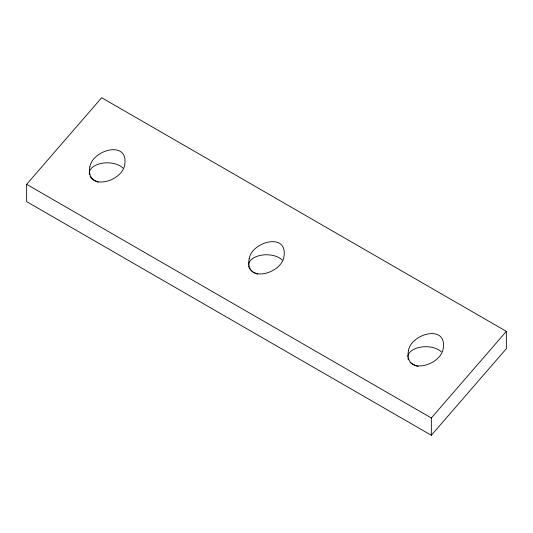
<?xml version="1.0" encoding="UTF-8"?>
<svg xmlns="http://www.w3.org/2000/svg" width="533" height="533" viewBox="0 0 533 533"><rect width="100%" height="100%" fill="white"/><g stroke="black" fill="none" stroke-linecap="round" stroke-linejoin="round"><path stroke-width="0.8" d="M26.65 184.331L101.663 97.719L506.35 331.359L506.35 348.669L431.337 435.281L26.65 201.641L26.65 184.331L431.337 417.979L431.337 435.281M431.337 417.979L506.35 331.359M418.172 366.531A18.015 10.4 0 0 1 410.183 362.307M408.385 359.795A18.015 10.4 0 0 1 407.925 358.462M407.772 357.103A18.015 10.4 0 0 1 421.123 347.056A18.015 10.4 0 0 1 441.391 351.907M257.526 274.169A18.015 10.4 0 0 1 250.93 270.364M250.377 269.765A18.015 10.4 0 0 1 249.131 267.852M248.864 267.193A18.015 10.4 0 0 1 248.558 265.84M248.558 264.481A18.015 10.4 0 0 1 262.443 255.034A18.015 10.4 0 0 1 282.137 259.957M98.272 182.226A18.015 10.4 0 0 1 90.224 176.556M89.417 174.577A18.015 10.4 0 0 1 101.49 163.371A18.015 10.4 0 0 1 122.89 168.015M89.877 166.849C85.613 191.933 121.95 182.079 124.689 164.877C128.953 139.793 92.615 149.646 89.877 166.849M249.131 258.791C244.867 283.876 281.204 274.022 283.936 256.819C288.2 231.735 251.869 241.589 249.131 258.791M408.385 350.734C404.121 375.818 440.458 365.964 443.19 348.762C447.454 323.678 411.116 333.531 408.385 350.734"/></g></svg>
